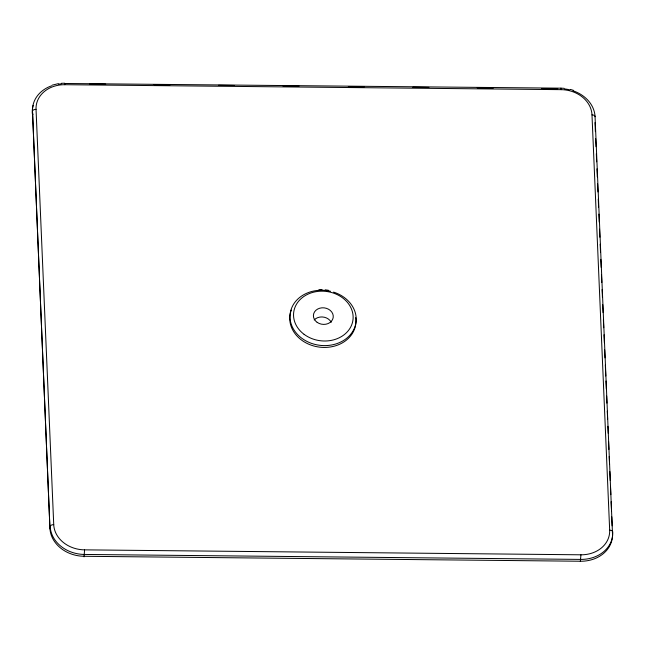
<?xml version="1.0" encoding="UTF-8"?>
<svg xmlns="http://www.w3.org/2000/svg" width="645" height="645" viewBox="0 0 645 645"><rect width="100%" height="100%" fill="white"/><g stroke="black" fill="none" stroke-linecap="round" stroke-linejoin="round"><path stroke-width="0.97" d="M560.787 88.712L560.94 88.163L564.133 88.325M64.452 83.479L560.94 88.163L561.142 89.655A29.88 24.832 7.4 0 1 591.989 114.866A3.322 1.83 -2.4 0 1 595.061 116.729L612.508 533.883A3.322 1.83 -2.4 0 1 612.403 534.213M52.189 85.164L58.227 83.673M61.372 83.31L64.556 83.213L64.766 84.705A29.88 24.832 7.4 0 0 36.039 109.319A3.322 1.83 -2.4 0 0 32.492 111.117L49.939 528.271A3.322 1.83 -2.4 0 0 50.528 529.432M318.88 289.782L322.065 289.686M89.582 84.011L105.691 84.173M154.018 84.656L170.127 84.818M218.462 85.301L234.57 85.463M282.897 85.946L299.006 86.108M348.34 86.599L364.449 86.752M412.784 87.236L428.893 87.398M477.219 87.881L493.328 88.043M541.655 88.526L557.772 88.688M64.766 84.705L561.142 89.655M36.039 109.319L53.729 524.635A29.88 24.832 7.4 0 0 84.568 549.854L580.952 554.805A29.88 24.832 7.4 0 0 609.67 530.182L591.989 114.866M325.265 289.847L328.442 290.266M570.438 89.429L573.486 90.365M580.339 561.513L580.952 554.805M83.915 556.24L84.06 556.837L84.568 549.854M594.996 122.59L595.375 131.636M595.682 138.675L596.02 146.721M596.319 153.76L596.665 161.806M596.964 168.845L597.302 176.891M597.609 183.93L597.947 191.976M598.246 199.015L598.592 207.061M598.891 214.1L599.229 222.138M599.536 229.185L599.874 237.223M600.173 244.261L600.519 252.308M600.818 259.346L601.156 267.393M601.454 274.431L601.801 282.478M602.099 289.516L602.446 297.563M602.744 304.601L603.083 312.648M603.381 319.686L603.728 327.733M604.026 334.771L604.373 342.817M604.671 349.856L605.01 357.894M605.308 364.941L605.784 376.003M605.994 381.026L606.34 389.072M606.639 396.111L606.937 403.149M607.284 411.196L607.622 419.242M607.921 426.281L608.219 433.319M608.566 441.365L608.904 449.412M609.211 456.45L609.549 464.489M609.847 471.535L610.235 480.581M610.493 486.612L610.831 494.659M611.138 501.697L611.516 510.751M611.774 516.782L612.161 525.836M612.419 531.867L612.508 533.883A33.201 27.59 7.4 0 1 580.589 561.239L84.213 556.288A33.201 27.59 7.4 0 1 49.939 528.271L32.492 111.117A33.201 27.59 7.4 0 1 51.552 85.841M33.209 105.345A33.201 27.59 7.4 0 0 32.258 112.956A3.322 1.83 -2.4 0 0 33.056 114.254M609.67 530.182A3.322 1.83 -2.4 0 1 612.742 532.044A33.201 27.59 7.4 0 1 580.831 559.409L84.447 554.45A33.201 27.59 7.4 0 1 50.181 526.433A3.322 1.83 -2.4 0 1 53.729 524.635M314.212 319.936A9.957 8.28 7.4 0 1 331.24 322.282M355.709 317.59A33.201 27.59 7.4 0 1 319.831 347.171A33.201 27.59 7.4 0 1 291.306 310.1M58.405 84.164A33.201 27.59 7.4 0 1 61.444 83.842M564.536 88.929A33.201 27.59 7.4 0 1 569.938 89.873M573.05 90.784A33.201 27.59 7.4 0 1 595.061 116.729M333.554 292.096A33.201 27.59 7.4 0 1 345.849 338.923A33.201 27.59 7.4 0 1 291.145 323.911A33.201 27.59 7.4 0 1 330.522 291.266M317.155 322.347A9.957 8.28 7.4 0 0 333.159 317.703A9.957 8.28 7.4 0 0 319.686 308.229A9.957 8.28 7.4 0 0 317.155 322.347M304.085 334.328A29.88 24.832 7.4 0 0 352.662 321.678A29.88 24.832 7.4 0 0 313.252 292.266A29.88 24.832 7.4 0 0 304.085 334.328"/></g></svg>
